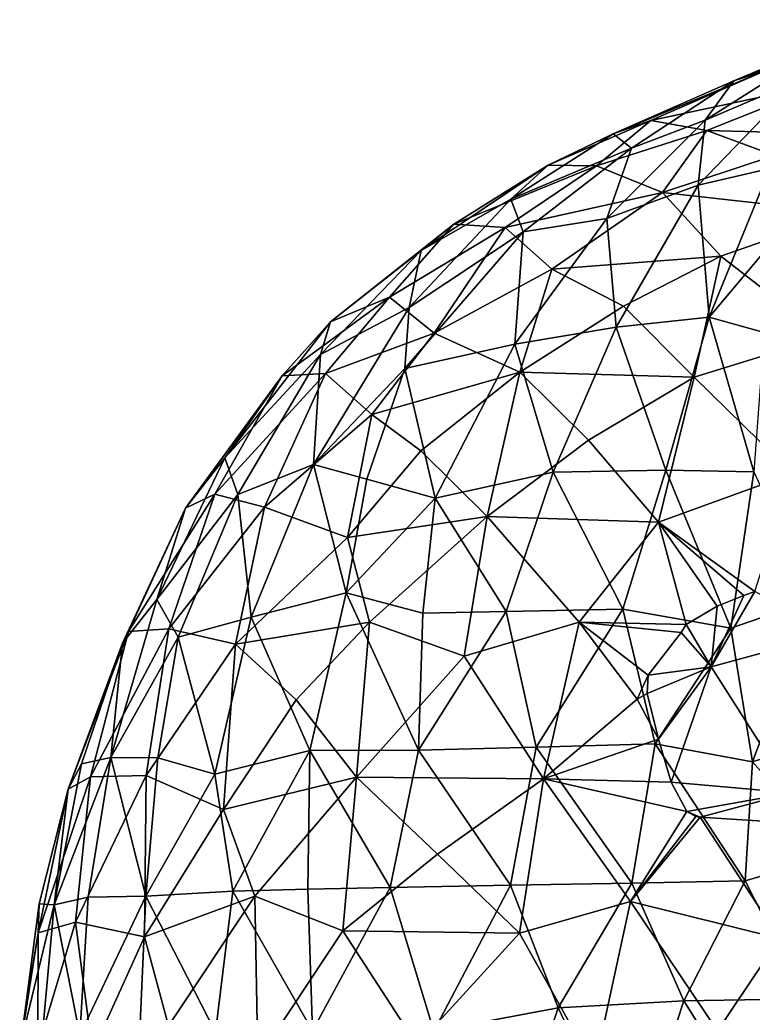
# Model space of a CAD drawing. Extents: x 373697 to 374058, y 6959904 to 6960301.
# Drawn here: x 373971.44 to 373995.43, y 6960114.61 to 6960147.09 of the extents above; entities that cross this region are included whole.
import ezdxf

# ---------------------------------------------------------------- set-up
doc = ezdxf.new("R2010")
doc.units = 0
doc.layers.add('Bht_Fk', color=7, linetype='CONTINUOUS')

msp = doc.modelspace()

# ---------------------------------------------------------------- linework, layer by layer
at = {"layer": 'Bht_Fk'}
for points in [[(373998.066, 6960146.468, 111.189), (373994.796, 6960145.1, 108.472), (374000.168, 6960147.09, 110.159)], [(374000.168, 6960147.09, 110.159), (373994.796, 6960145.1, 108.472), (373995.846, 6960145.431, 107.074)], [(373998.066, 6960146.468, 111.189), (373996.957, 6960145.132, 112.525), (373993.857, 6960143.813, 109.9)], [(373994.796, 6960145.1, 108.472), (373998.066, 6960146.468, 111.189), (373993.857, 6960143.813, 109.9)], [(373994.796, 6960145.1, 108.472), (373990.856, 6960143.363, 105.621), (373995.846, 6960145.431, 107.074)], [(373995.846, 6960145.431, 107.074), (373990.856, 6960143.363, 105.621), (373992.085, 6960143.794, 104.269)], [(373997.807, 6960145.023, 106.027), (373995.846, 6960145.431, 107.074), (373992.085, 6960143.794, 104.269)], [(373990.856, 6960143.363, 105.621), (373994.796, 6960145.1, 108.472), (373991.454, 6960142.89, 107.916)], [(373994.796, 6960145.1, 108.472), (373993.857, 6960143.813, 109.9), (373991.454, 6960142.89, 107.916)], [(373993.918, 6960143.47, 103.298), (373997.807, 6960145.023, 106.027), (373992.085, 6960143.794, 104.269)], [(373996.957, 6960145.132, 112.525), (373995.977, 6960142.225, 113.85), (373993.635, 6960141.679, 111.505)], [(373993.857, 6960143.813, 109.9), (373996.957, 6960145.132, 112.525), (373993.635, 6960141.679, 111.505)], [(373999.693, 6960143.32, 104.945), (373997.807, 6960145.023, 106.027), (373993.918, 6960143.47, 103.298)], [(373988.724, 6960142.335, 102.98), (373992.085, 6960143.794, 104.269), (373990.856, 6960143.363, 105.621)], [(373990.302, 6960142.321, 101.75), (373992.085, 6960143.794, 104.269), (373988.724, 6960142.335, 102.98)], [(373990.302, 6960142.321, 101.75), (373993.918, 6960143.47, 103.298), (373992.085, 6960143.794, 104.269)], [(373990.642, 6960140.596, 109.03), (373993.857, 6960143.813, 109.9), (373993.635, 6960141.679, 111.505)], [(373993.857, 6960143.813, 109.9), (373990.642, 6960140.596, 109.03), (373991.454, 6960142.89, 107.916)], [(373990.856, 6960143.363, 105.621), (373991.454, 6960142.89, 107.916), (373987.508, 6960141.221, 104.615)], [(373988.724, 6960142.335, 102.98), (373990.856, 6960143.363, 105.621), (373987.508, 6960141.221, 104.615)], [(373992.469, 6960141.442, 100.904), (373993.918, 6960143.47, 103.298), (373990.302, 6960142.321, 101.75)], [(373992.469, 6960141.442, 100.904), (373996.129, 6960142.652, 102.915), (373993.918, 6960143.47, 103.298)], [(373993.918, 6960143.47, 103.298), (373996.129, 6960142.652, 102.915), (373999.693, 6960143.32, 104.945)], [(373987.508, 6960141.221, 104.615), (373991.454, 6960142.89, 107.916), (373987.911, 6960140.156, 106.407)], [(373990.642, 6960140.596, 109.03), (373987.911, 6960140.156, 106.407), (373991.454, 6960142.89, 107.916)], [(373992.469, 6960141.442, 100.904), (373998.435, 6960140.782, 102.585), (373996.129, 6960142.652, 102.915)], [(373984.57, 6960139.55, 102.029), (373988.724, 6960142.335, 102.98), (373987.508, 6960141.221, 104.615)], [(373985.633, 6960140.408, 100.705), (373988.724, 6960142.335, 102.98), (373984.57, 6960139.55, 102.029)], [(373985.633, 6960140.408, 100.705), (373990.302, 6960142.321, 101.75), (373988.724, 6960142.335, 102.98)], [(373985.633, 6960140.408, 100.705), (373987.316, 6960140.305, 99.48), (373990.302, 6960142.321, 101.75)], [(373987.316, 6960140.305, 99.48), (373992.469, 6960141.442, 100.904), (373990.302, 6960142.321, 101.75)], [(373993.635, 6960141.679, 111.505), (373995.977, 6960142.225, 113.85), (373993.991, 6960137.367, 113.381)], [(373995.977, 6960142.225, 113.85), (373996.888, 6960140.813, 115.689), (373993.991, 6960137.367, 113.381)], [(373990.95, 6960137.038, 110.712), (373990.642, 6960140.596, 109.03), (373993.635, 6960141.679, 111.505)], [(373990.95, 6960137.038, 110.712), (373993.635, 6960141.679, 111.505), (373993.991, 6960137.367, 113.381)], [(373987.316, 6960140.305, 99.48), (373988.846, 6960138.932, 98.305), (373992.469, 6960141.442, 100.904)], [(373988.846, 6960138.932, 98.305), (373994.37, 6960139.366, 100.048), (373992.469, 6960141.442, 100.904)], [(373992.469, 6960141.442, 100.904), (373994.37, 6960139.366, 100.048), (373998.435, 6960140.782, 102.585)], [(373984.174, 6960137.682, 103.859), (373987.508, 6960141.221, 104.615), (373987.911, 6960140.156, 106.407)], [(373984.174, 6960137.682, 103.859), (373984.57, 6960139.55, 102.029), (373987.508, 6960141.221, 104.615)], [(373996.888, 6960140.813, 115.689), (373995.793, 6960136.862, 115.347), (373993.991, 6960137.367, 113.381)], [(373998.435, 6960140.782, 102.585), (373994.37, 6960139.366, 100.048), (373997.772, 6960136.727, 100.276)], [(373985.633, 6960140.408, 100.705), (373981.607, 6960137.211, 99.229), (373983.529, 6960138.025, 97.951)], [(373981.607, 6960137.211, 99.229), (373985.633, 6960140.408, 100.705), (373984.57, 6960139.55, 102.029)], [(373987.316, 6960140.305, 99.48), (373985.633, 6960140.408, 100.705), (373983.529, 6960138.025, 97.951)], [(373987.633, 6960136.488, 107.974), (373990.642, 6960140.596, 109.03), (373990.95, 6960137.038, 110.712)], [(373987.633, 6960136.488, 107.974), (373987.911, 6960140.156, 106.407), (373990.642, 6960140.596, 109.03)], [(373984.997, 6960136.849, 96.586), (373987.316, 6960140.305, 99.48), (373983.529, 6960138.025, 97.951)], [(373984.039, 6960135.689, 104.82), (373987.911, 6960140.156, 106.407), (373987.633, 6960136.488, 107.974)], [(373984.039, 6960135.689, 104.82), (373984.174, 6960137.682, 103.859), (373987.911, 6960140.156, 106.407)], [(373984.997, 6960136.849, 96.586), (373988.846, 6960138.932, 98.305), (373987.316, 6960140.305, 99.48)], [(373981.276, 6960136.152, 101.016), (373984.57, 6960139.55, 102.029), (373984.174, 6960137.682, 103.859)], [(373981.276, 6960136.152, 101.016), (373981.607, 6960137.211, 99.229), (373984.57, 6960139.55, 102.029)], [(373988.846, 6960138.932, 98.305), (373991.184, 6960137.727, 98.088), (373994.37, 6960139.366, 100.048)], [(373991.184, 6960137.727, 98.088), (373993.499, 6960135.403, 97.847), (373994.37, 6960139.366, 100.048)], [(373993.499, 6960135.403, 97.847), (373997.772, 6960136.727, 100.276), (373994.37, 6960139.366, 100.048)], [(373984.997, 6960136.849, 96.586), (373987.793, 6960135.574, 96.183), (373988.846, 6960138.932, 98.305)], [(373987.793, 6960135.574, 96.183), (373991.184, 6960137.727, 98.088), (373988.846, 6960138.932, 98.305)], [(373981.607, 6960137.211, 99.229), (373980.026, 6960135.447, 97.582), (373983.529, 6960138.025, 97.951)], [(373980.026, 6960135.447, 97.582), (373981.435, 6960135.528, 96.173), (373983.529, 6960138.025, 97.951)], [(373981.435, 6960135.528, 96.173), (373984.997, 6960136.849, 96.586), (373983.529, 6960138.025, 97.951)], [(373984.174, 6960137.682, 103.859), (373984.039, 6960135.689, 104.82), (373981.048, 6960132.545, 102.813)], [(373981.048, 6960132.545, 102.813), (373981.276, 6960136.152, 101.016), (373984.174, 6960137.682, 103.859)], [(373987.793, 6960135.574, 96.183), (373993.499, 6960135.403, 97.847), (373991.184, 6960137.727, 98.088)], [(373978.144, 6960132.768, 98.335), (373980.026, 6960135.447, 97.582), (373981.607, 6960137.211, 99.229)], [(373981.276, 6960136.152, 101.016), (373978.144, 6960132.768, 98.335), (373981.607, 6960137.211, 99.229)], [(373992.577, 6960132.364, 112.609), (373990.95, 6960137.038, 110.712), (373993.991, 6960137.367, 113.381)], [(373992.577, 6960132.364, 112.609), (373993.991, 6960137.367, 113.381), (373995.45, 6960132.31, 115.246)], [(373993.991, 6960137.367, 113.381), (373995.793, 6960136.862, 115.347), (373995.45, 6960132.31, 115.246)], [(373981.435, 6960135.528, 96.173), (373982.957, 6960134.18, 94.944), (373984.997, 6960136.849, 96.586)], [(373982.957, 6960134.18, 94.944), (373987.793, 6960135.574, 96.183), (373984.997, 6960136.849, 96.586)], [(373988.889, 6960132.304, 109.771), (373987.633, 6960136.488, 107.974), (373990.95, 6960137.038, 110.712)], [(373988.889, 6960132.304, 109.771), (373990.95, 6960137.038, 110.712), (373992.577, 6960132.364, 112.609)], [(373985.031, 6960131.453, 106.796), (373984.039, 6960135.689, 104.82), (373987.633, 6960136.488, 107.974)], [(373985.031, 6960131.453, 106.796), (373987.633, 6960136.488, 107.974), (373988.889, 6960132.304, 109.771)], [(373993.499, 6960135.403, 97.847), (373996.721, 6960132.259, 98.178), (373997.772, 6960136.727, 100.276)], [(373981.276, 6960136.152, 101.016), (373978.569, 6960131.566, 100.148), (373978.144, 6960132.768, 98.335)], [(373981.048, 6960132.545, 102.813), (373978.569, 6960131.566, 100.148), (373981.276, 6960136.152, 101.016)], [(373981.435, 6960135.528, 96.173), (373980.026, 6960135.447, 97.582), (373977.822, 6960131.582, 94.757)], [(373979.441, 6960131.15, 93.615), (373981.435, 6960135.528, 96.173), (373977.822, 6960131.582, 94.757)], [(373979.441, 6960131.15, 93.615), (373982.957, 6960134.18, 94.944), (373981.435, 6960135.528, 96.173)], [(373981.048, 6960132.545, 102.813), (373984.039, 6960135.689, 104.82), (373982.787, 6960132.069, 104.724)], [(373982.787, 6960132.069, 104.724), (373984.039, 6960135.689, 104.82), (373985.031, 6960131.453, 106.796)], [(373982.957, 6960134.18, 94.944), (373984.558, 6960132.998, 94.455), (373987.793, 6960135.574, 96.183)], [(373984.558, 6960132.998, 94.455), (373986.731, 6960130.852, 94.083), (373987.793, 6960135.574, 96.183)], [(373986.731, 6960130.852, 94.083), (373990.046, 6960133.344, 95.876), (373987.793, 6960135.574, 96.183)], [(373987.793, 6960135.574, 96.183), (373990.046, 6960133.344, 95.876), (373993.499, 6960135.403, 97.847)], [(373978.144, 6960132.768, 98.335), (373976.856, 6960131.118, 96.48), (373980.026, 6960135.447, 97.582)], [(373977.822, 6960131.582, 94.757), (373980.026, 6960135.447, 97.582), (373976.856, 6960131.118, 96.48)], [(373993.499, 6960135.403, 97.847), (373990.046, 6960133.344, 95.876), (373992.336, 6960130.666, 95.854)], [(373996.721, 6960132.259, 98.178), (373993.499, 6960135.403, 97.847), (373992.336, 6960130.666, 95.854)], [(373979.441, 6960131.15, 93.615), (373982.161, 6960130.163, 93.041), (373982.957, 6960134.18, 94.944)], [(373982.161, 6960130.163, 93.041), (373984.558, 6960132.998, 94.455), (373982.957, 6960134.18, 94.944)], [(373990.046, 6960133.344, 95.876), (373986.731, 6960130.852, 94.083), (373992.336, 6960130.666, 95.854)], [(373982.161, 6960130.163, 93.041), (373986.731, 6960130.852, 94.083), (373984.558, 6960132.998, 94.455)], [(373975.92, 6960128.133, 97.575), (373976.856, 6960131.118, 96.48), (373978.144, 6960132.768, 98.335)], [(373978.569, 6960131.566, 100.148), (373975.92, 6960128.133, 97.575), (373978.144, 6960132.768, 98.335)], [(373979.009, 6960127.559, 101.844), (373978.569, 6960131.566, 100.148), (373981.048, 6960132.545, 102.813)], [(373979.009, 6960127.559, 101.844), (373981.048, 6960132.545, 102.813), (373982.112, 6960128.353, 104.668)], [(373982.112, 6960128.353, 104.668), (373981.048, 6960132.545, 102.813), (373982.787, 6960132.069, 104.724)], [(373987.355, 6960127.748, 108.909), (373985.031, 6960131.453, 106.796), (373988.889, 6960132.304, 109.771)], [(373987.355, 6960127.748, 108.909), (373988.889, 6960132.304, 109.771), (373991.171, 6960127.822, 111.726)], [(373991.171, 6960127.822, 111.726), (373988.889, 6960132.304, 109.771), (373992.577, 6960132.364, 112.609)], [(373991.171, 6960127.822, 111.726), (373992.577, 6960132.364, 112.609), (373994.705, 6960127.196, 114.59)], [(373996.721, 6960132.259, 98.178), (373992.336, 6960130.666, 95.854), (373995.488, 6960128.395, 96.677)], [(373994.705, 6960127.196, 114.59), (373992.577, 6960132.364, 112.609), (373995.45, 6960132.31, 115.246)], [(373997.392, 6960128.121, 117.421), (373994.705, 6960127.196, 114.59), (373995.45, 6960132.31, 115.246)], [(373982.787, 6960132.069, 104.724), (373985.031, 6960131.453, 106.796), (373982.112, 6960128.353, 104.668)], [(373974.991, 6960127.094, 93.897), (373977.822, 6960131.582, 94.757), (373976.856, 6960131.118, 96.48)], [(373974.991, 6960127.094, 93.897), (373976.309, 6960127.178, 92.499), (373977.822, 6960131.582, 94.757)], [(373976.62, 6960126.902, 99.19), (373975.92, 6960128.133, 97.575), (373978.569, 6960131.566, 100.148)], [(373976.309, 6960127.178, 92.499), (373979.441, 6960131.15, 93.615), (373977.822, 6960131.582, 94.757)], [(373976.62, 6960126.902, 99.19), (373978.569, 6960131.566, 100.148), (373979.009, 6960127.559, 101.844)], [(373982.112, 6960128.353, 104.668), (373985.031, 6960131.453, 106.796), (373984.629, 6960127.69, 106.828)], [(373987.355, 6960127.748, 108.909), (373984.629, 6960127.69, 106.828), (373985.031, 6960131.453, 106.796)], [(373975.92, 6960128.133, 97.575), (373974.803, 6960126.707, 95.787), (373976.856, 6960131.118, 96.48)], [(373974.991, 6960127.094, 93.897), (373976.856, 6960131.118, 96.48), (373974.803, 6960126.707, 95.787)], [(373976.309, 6960127.178, 92.499), (373978.5, 6960126.675, 91.666), (373979.441, 6960131.15, 93.615)], [(373978.5, 6960126.675, 91.666), (373982.161, 6960130.163, 93.041), (373979.441, 6960131.15, 93.615)], [(373982.161, 6960130.163, 93.041), (373982.881, 6960127.396, 92.151), (373986.731, 6960130.852, 94.083)], [(373982.881, 6960127.396, 92.151), (373985.978, 6960126.286, 92.54), (373986.731, 6960130.852, 94.083)], [(373985.978, 6960126.286, 92.54), (373989.735, 6960127.392, 94.035), (373986.731, 6960130.852, 94.083)], [(373986.731, 6960130.852, 94.083), (373989.735, 6960127.392, 94.035), (373992.336, 6960130.666, 95.854)], [(373993.243, 6960127.32, 95.463), (373992.336, 6960130.666, 95.854), (373989.735, 6960127.392, 94.035)], [(373992.336, 6960130.666, 95.854), (373993.243, 6960127.32, 95.463), (373994.253, 6960127.922, 96.016)], [(373995.127, 6960128.267, 96.486), (373992.336, 6960130.666, 95.854), (373994.253, 6960127.922, 96.016)], [(373995.488, 6960128.395, 96.677), (373992.336, 6960130.666, 95.854), (373995.127, 6960128.267, 96.486)], [(373978.5, 6960126.675, 91.666), (373982.881, 6960127.396, 92.151), (373982.161, 6960130.163, 93.041)], [(373980.924, 6960123.195, 103.948), (373979.009, 6960127.559, 101.844), (373982.112, 6960128.353, 104.668)], [(373980.924, 6960123.195, 103.948), (373982.112, 6960128.353, 104.668), (373984.479, 6960123.204, 106.775)], [(373984.479, 6960123.204, 106.775), (373982.112, 6960128.353, 104.668), (373984.629, 6960127.69, 106.828)], [(373995.488, 6960128.395, 96.677), (373995.127, 6960128.267, 96.486), (373994.056, 6960125.93, 95.813)], [(373994.056, 6960125.93, 95.813), (373998.059, 6960127.019, 97.906), (373995.488, 6960128.395, 96.677)], [(373974.415, 6960122.97, 97.003), (373974.803, 6960126.707, 95.787), (373975.92, 6960128.133, 97.575)], [(373974.415, 6960122.97, 97.003), (373975.92, 6960128.133, 97.575), (373976.62, 6960126.902, 99.19)], [(373995.127, 6960128.267, 96.486), (373994.253, 6960127.922, 96.016), (373994.056, 6960125.93, 95.813)], [(373995.412, 6960122.825, 115.043), (373994.705, 6960127.196, 114.59), (373997.392, 6960128.121, 117.421)], [(373997.602, 6960123.531, 117.203), (373995.412, 6960122.825, 115.043), (373997.392, 6960128.121, 117.421)], [(373984.479, 6960123.204, 106.775), (373984.629, 6960127.69, 106.828), (373987.355, 6960127.748, 108.909)], [(373988.331, 6960123.307, 109.612), (373984.479, 6960123.204, 106.775), (373987.355, 6960127.748, 108.909)], [(373987.355, 6960127.748, 108.909), (373991.171, 6960127.822, 111.726), (373988.331, 6960123.307, 109.612)], [(373988.331, 6960123.307, 109.612), (373991.171, 6960127.822, 111.726), (373992.222, 6960123.416, 112.475)], [(373991.171, 6960127.822, 111.726), (373994.705, 6960127.196, 114.59), (373992.222, 6960123.416, 112.475)], [(373994.253, 6960127.922, 96.016), (373993.243, 6960127.32, 95.463), (373994.056, 6960125.93, 95.813)], [(373977.816, 6960122.42, 101.16), (373976.62, 6960126.902, 99.19), (373979.009, 6960127.559, 101.844)], [(373979.009, 6960127.559, 101.844), (373980.924, 6960123.195, 103.948), (373977.816, 6960122.42, 101.16)], [(373978.5, 6960126.675, 91.666), (373980.484, 6960124.856, 91.038), (373982.881, 6960127.396, 92.151)], [(373980.484, 6960124.856, 91.038), (373982.455, 6960122.328, 90.648), (373982.881, 6960127.396, 92.151)], [(373982.455, 6960122.328, 90.648), (373985.978, 6960126.286, 92.54), (373982.881, 6960127.396, 92.151)], [(373988.572, 6960122.272, 92.411), (373989.735, 6960127.392, 94.035), (373985.978, 6960126.286, 92.54)], [(373988.572, 6960122.272, 92.411), (373991.641, 6960124.875, 94.174), (373989.735, 6960127.392, 94.035)], [(373993.078, 6960127.052, 95.334), (373989.735, 6960127.392, 94.035), (373992, 6960125.666, 94.528)], [(373992, 6960125.666, 94.528), (373989.735, 6960127.392, 94.035), (373991.641, 6960124.875, 94.174)], [(373993.078, 6960127.052, 95.334), (373993.243, 6960127.32, 95.463), (373989.735, 6960127.392, 94.035)], [(373974.991, 6960127.094, 93.897), (373974.803, 6960126.707, 95.787), (373973.017, 6960121.928, 93.477)], [(373973.017, 6960121.928, 93.477), (373973.755, 6960122.338, 91.692), (373974.991, 6960127.094, 93.897)], [(373973.755, 6960122.338, 91.692), (373976.309, 6960127.178, 92.499), (373974.991, 6960127.094, 93.897)], [(373973.755, 6960122.338, 91.692), (373975.575, 6960122.375, 90.552), (373976.309, 6960127.178, 92.499)], [(373975.575, 6960122.375, 90.552), (373978.5, 6960126.675, 91.666), (373976.309, 6960127.178, 92.499)], [(373994.056, 6960125.93, 95.813), (373993.078, 6960127.052, 95.334), (373992, 6960125.666, 94.528)], [(373992.222, 6960123.416, 112.475), (373994.705, 6960127.196, 114.59), (373995.412, 6960122.825, 115.043)], [(373994.056, 6960125.93, 95.813), (373993.243, 6960127.32, 95.463), (373993.078, 6960127.052, 95.334)], [(373994.056, 6960125.93, 95.813), (373996.686, 6960121.815, 96.163), (373998.059, 6960127.019, 97.906)], [(373973.457, 6960122.756, 95.034), (373973.017, 6960121.928, 93.477), (373974.803, 6960126.707, 95.787)], [(373973.457, 6960122.756, 95.034), (373974.803, 6960126.707, 95.787), (373974.415, 6960122.97, 97.003)], [(373976.62, 6960126.902, 99.19), (373975.959, 6960122.963, 99.141), (373974.415, 6960122.97, 97.003)], [(373977.816, 6960122.42, 101.16), (373975.959, 6960122.963, 99.141), (373976.62, 6960126.902, 99.19)], [(373978.098, 6960121.264, 89.859), (373978.5, 6960126.675, 91.666), (373975.575, 6960122.375, 90.552)], [(373978.098, 6960121.264, 89.859), (373980.484, 6960124.856, 91.038), (373978.5, 6960126.675, 91.666)], [(373985.978, 6960126.286, 92.54), (373982.455, 6960122.328, 90.648), (373988.572, 6960122.272, 92.411)], [(373991.959, 6960125.063, 94.355), (373994.056, 6960125.93, 95.813), (373992, 6960125.666, 94.528)], [(373992.333, 6960123.566, 94.208), (373994.056, 6960125.93, 95.813), (373991.959, 6960125.063, 94.355)], [(373992.754, 6960122.159, 94.111), (373994.056, 6960125.93, 95.813), (373992.333, 6960123.566, 94.208)], [(373996.686, 6960121.815, 96.163), (373994.056, 6960125.93, 95.813), (373992.754, 6960122.159, 94.111)], [(373991.959, 6960125.063, 94.355), (373992, 6960125.666, 94.528), (373991.641, 6960124.875, 94.174)], [(373991.959, 6960125.063, 94.355), (373991.641, 6960124.875, 94.174), (373992.333, 6960123.566, 94.208)], [(373982.455, 6960122.328, 90.648), (373980.484, 6960124.856, 91.038), (373978.098, 6960121.264, 89.859)], [(373991.641, 6960124.875, 94.174), (373988.572, 6960122.272, 92.411), (373992.333, 6960123.566, 94.208)], [(373992.754, 6960122.159, 94.111), (373992.333, 6960123.566, 94.208), (373988.572, 6960122.272, 92.411)], [(373997.602, 6960123.531, 117.203), (373998.113, 6960119.797, 116.959), (373995.412, 6960122.825, 115.043)], [(373980.924, 6960123.195, 103.948), (373978.406, 6960118.599, 101.752), (373977.816, 6960122.42, 101.16)], [(373980.924, 6960123.195, 103.948), (373980.866, 6960118.665, 103.817), (373978.406, 6960118.599, 101.752)], [(373980.924, 6960123.195, 103.948), (373983.56, 6960118.722, 105.881), (373980.866, 6960118.665, 103.817)], [(373980.924, 6960123.195, 103.948), (373984.479, 6960123.204, 106.775), (373983.56, 6960118.722, 105.881)], [(373987.491, 6960118.794, 108.72), (373983.56, 6960118.722, 105.881), (373984.479, 6960123.204, 106.775)], [(373984.479, 6960123.204, 106.775), (373988.331, 6960123.307, 109.612), (373987.491, 6960118.794, 108.72)], [(373991.459, 6960118.864, 111.536), (373987.491, 6960118.794, 108.72), (373988.331, 6960123.307, 109.612)], [(373991.459, 6960118.864, 111.536), (373988.331, 6960123.307, 109.612), (373992.222, 6960123.416, 112.475)], [(373995.165, 6960118.939, 114.317), (373991.459, 6960118.864, 111.536), (373992.222, 6960123.416, 112.475)], [(373995.412, 6960122.825, 115.043), (373995.165, 6960118.939, 114.317), (373992.222, 6960123.416, 112.475)], [(373974.415, 6960122.97, 97.003), (373972.56, 6960118.152, 94.676), (373973.457, 6960122.756, 95.034)], [(373973.677, 6960118.396, 96.674), (373972.56, 6960118.152, 94.676), (373974.415, 6960122.97, 97.003)], [(373973.677, 6960118.396, 96.674), (373974.415, 6960122.97, 97.003), (373975.567, 6960118.435, 98.996)], [(373974.415, 6960122.97, 97.003), (373975.959, 6960122.963, 99.141), (373975.567, 6960118.435, 98.996)], [(373975.959, 6960122.963, 99.141), (373977.816, 6960122.42, 101.16), (373975.567, 6960118.435, 98.996)], [(373998.113, 6960119.797, 116.959), (373995.165, 6960118.939, 114.317), (373995.412, 6960122.825, 115.043)], [(373972.56, 6960118.152, 94.676), (373973.017, 6960121.928, 93.477), (373973.457, 6960122.756, 95.034)], [(373973.755, 6960122.338, 91.692), (373973.017, 6960121.928, 93.477), (373972.044, 6960117.235, 91.402)], [(373972.044, 6960117.235, 91.402), (373973.262, 6960117.589, 89.88), (373973.755, 6960122.338, 91.692)], [(373973.262, 6960117.589, 89.88), (373975.575, 6960122.375, 90.552), (373973.755, 6960122.338, 91.692)], [(373973.262, 6960117.589, 89.88), (373975.521, 6960117.109, 88.917), (373975.575, 6960122.375, 90.552)], [(373975.521, 6960117.109, 88.917), (373978.098, 6960121.264, 89.859), (373975.575, 6960122.375, 90.552)], [(373977.816, 6960122.42, 101.16), (373978.406, 6960118.599, 101.752), (373975.567, 6960118.435, 98.996)], [(373982.455, 6960122.328, 90.648), (373978.098, 6960121.264, 89.859), (373979.128, 6960118.436, 89.164)], [(373982.455, 6960122.328, 90.648), (373979.128, 6960118.436, 89.164), (373982.006, 6960117.301, 89.359)], [(373982.006, 6960117.301, 89.359), (373985.107, 6960119.804, 90.691), (373982.455, 6960122.328, 90.648)], [(373982.455, 6960122.328, 90.648), (373985.107, 6960119.804, 90.691), (373988.572, 6960122.272, 92.411)], [(373985.107, 6960119.804, 90.691), (373987.783, 6960117.219, 91.036), (373988.572, 6960122.272, 92.411)], [(373987.783, 6960117.219, 91.036), (373991.417, 6960118.261, 92.695), (373988.572, 6960122.272, 92.411)], [(373993.262, 6960121.206, 94.137), (373992.754, 6960122.159, 94.111), (373988.572, 6960122.272, 92.411)], [(373993.262, 6960121.206, 94.137), (373988.572, 6960122.272, 92.411), (373991.417, 6960118.261, 92.695)], [(373996.686, 6960121.815, 96.163), (373992.754, 6960122.159, 94.111), (373993.262, 6960121.206, 94.137)], [(373972.068, 6960118.178, 92.822), (373972.044, 6960117.235, 91.402), (373973.017, 6960121.928, 93.477)], [(373972.068, 6960118.178, 92.822), (373973.017, 6960121.928, 93.477), (373972.56, 6960118.152, 94.676)], [(373996.686, 6960121.815, 96.163), (373993.262, 6960121.206, 94.137), (373993.262, 6960121.204, 94.137)], [(373996.686, 6960121.815, 96.163), (373993.262, 6960121.204, 94.137), (373993.695, 6960121.015, 94.284)], [(373996.686, 6960121.815, 96.163), (373993.695, 6960121.015, 94.284), (373996.435, 6960120.843, 95.637)], [(373975.521, 6960117.109, 88.917), (373979.128, 6960118.436, 89.164), (373978.098, 6960121.264, 89.859)], [(373993.262, 6960121.204, 94.137), (373993.262, 6960121.206, 94.137), (373991.417, 6960118.261, 92.695)], [(373993.559, 6960121.041, 94.224), (373993.262, 6960121.204, 94.137), (373991.417, 6960118.261, 92.695)], [(373993.695, 6960121.015, 94.284), (373993.262, 6960121.204, 94.137), (373993.559, 6960121.041, 94.224)], [(373991.417, 6960118.261, 92.695), (373993.695, 6960121.015, 94.284), (373993.559, 6960121.041, 94.224)], [(373996.294, 6960117.054, 94.802), (373993.695, 6960121.015, 94.284), (373991.417, 6960118.261, 92.695)], [(373996.435, 6960120.843, 95.637), (373993.695, 6960121.015, 94.284), (373996.294, 6960117.054, 94.802)], [(373985.107, 6960119.804, 90.691), (373982.006, 6960117.301, 89.359), (373987.783, 6960117.219, 91.036)], [(373995.165, 6960118.939, 114.317), (373998.113, 6960119.797, 116.959), (373997.132, 6960115.08, 114.915)], [(373991.459, 6960118.864, 111.536), (373995.165, 6960118.939, 114.317), (373993.159, 6960115.011, 112.105)], [(373995.165, 6960118.939, 114.317), (373997.132, 6960115.08, 114.915), (373993.159, 6960115.011, 112.105)], [(373978.406, 6960118.599, 101.752), (373977.843, 6960113.988, 101.031), (373975.567, 6960118.435, 98.996)], [(373978.406, 6960118.599, 101.752), (373981.011, 6960114.029, 103.583), (373977.843, 6960113.988, 101.031)], [(373980.866, 6960118.665, 103.817), (373981.011, 6960114.029, 103.583), (373978.406, 6960118.599, 101.752)], [(373980.866, 6960118.665, 103.817), (373983.56, 6960118.722, 105.881), (373981.011, 6960114.029, 103.583)], [(373983.56, 6960118.722, 105.881), (373984.982, 6960114.016, 106.434), (373981.011, 6960114.029, 103.583)], [(373983.56, 6960118.722, 105.881), (373987.491, 6960118.794, 108.72), (373984.982, 6960114.016, 106.434)], [(373987.491, 6960118.794, 108.72), (373989.052, 6960114.779, 109.297), (373984.982, 6960114.016, 106.434)], [(373987.491, 6960118.794, 108.72), (373991.459, 6960118.864, 111.536), (373989.052, 6960114.779, 109.297)], [(373991.459, 6960118.864, 111.536), (373993.159, 6960115.011, 112.105), (373989.052, 6960114.779, 109.297)], [(373972.56, 6960118.152, 94.676), (373973.677, 6960118.396, 96.674), (373973.4, 6960113.893, 96.429)], [(373973.4, 6960113.893, 96.429), (373975.567, 6960118.435, 98.996), (373975.361, 6960114.018, 98.732)], [(373973.677, 6960118.396, 96.674), (373975.567, 6960118.435, 98.996), (373973.4, 6960113.893, 96.429)], [(373975.567, 6960118.435, 98.996), (373977.843, 6960113.988, 101.031), (373975.361, 6960114.018, 98.732)], [(373975.521, 6960117.109, 88.917), (373976.301, 6960114.19, 88.155), (373979.128, 6960118.436, 89.164)], [(373976.301, 6960114.19, 88.155), (373979.23, 6960113.107, 88.055), (373979.128, 6960118.436, 89.164)], [(373979.128, 6960118.436, 89.164), (373979.23, 6960113.107, 88.055), (373982.006, 6960117.301, 89.359)], [(373987.783, 6960117.219, 91.036), (373990.238, 6960112.836, 91.162), (373991.417, 6960118.261, 92.695)], [(373990.238, 6960112.836, 91.162), (373994.27, 6960114.033, 93.203), (373991.417, 6960118.261, 92.695)], [(373994.27, 6960114.033, 93.203), (373996.294, 6960117.054, 94.802), (373991.417, 6960118.261, 92.695)], [(373971.468, 6960113.631, 92.587), (373972.068, 6960118.178, 92.822), (373972.56, 6960118.152, 94.676)], [(373971.468, 6960113.631, 92.587), (373972.044, 6960117.235, 91.402), (373972.068, 6960118.178, 92.822)], [(373972.074, 6960112.737, 94.372), (373971.468, 6960113.631, 92.587), (373972.56, 6960118.152, 94.676)], [(373972.074, 6960112.737, 94.372), (373972.56, 6960118.152, 94.676), (373973.4, 6960113.893, 96.429)], [(373973.262, 6960117.589, 89.88), (373972.044, 6960117.235, 91.402), (373972.025, 6960113.49, 89.67)], [(373973.814, 6960113.347, 88.453), (373973.262, 6960117.589, 89.88), (373972.025, 6960113.49, 89.67)], [(373975.521, 6960117.109, 88.917), (373973.262, 6960117.589, 89.88), (373973.814, 6960113.347, 88.453)], [(373982.006, 6960117.301, 89.359), (373979.23, 6960113.107, 88.055), (373984.441, 6960113.565, 89.248)], [(373984.441, 6960113.565, 89.248), (373987.783, 6960117.219, 91.036), (373982.006, 6960117.301, 89.359)], [(373971.44, 6960113.59, 90.828), (373972.044, 6960117.235, 91.402), (373971.468, 6960113.631, 92.587)], [(373972.025, 6960113.49, 89.67), (373972.044, 6960117.235, 91.402), (373971.44, 6960113.59, 90.828)], [(373976.301, 6960114.19, 88.155), (373975.521, 6960117.109, 88.917), (373973.814, 6960113.347, 88.453)], [(373984.441, 6960113.565, 89.248), (373990.238, 6960112.836, 91.162), (373987.783, 6960117.219, 91.036)], [(373994.27, 6960114.033, 93.203), (373999.142, 6960112.454, 95.526), (373996.294, 6960117.054, 94.802)], [(373989.052, 6960114.779, 109.297), (373993.159, 6960115.011, 112.105), (373991.44, 6960109.764, 109.896)], [(373993.159, 6960115.011, 112.105), (373996.066, 6960110.376, 112.845), (373991.44, 6960109.764, 109.896)], [(373993.159, 6960115.011, 112.105), (373997.132, 6960115.08, 114.915), (373996.066, 6960110.376, 112.845)], [(373984.982, 6960114.016, 106.434), (373989.052, 6960114.779, 109.297), (373987.391, 6960109.883, 107.41)], [(373989.052, 6960114.779, 109.297), (373991.44, 6960109.764, 109.896), (373987.391, 6960109.883, 107.41)]]:
    msp.add_3dface(points, dxfattribs=at)

doc.saveas('drawing.dxf')
